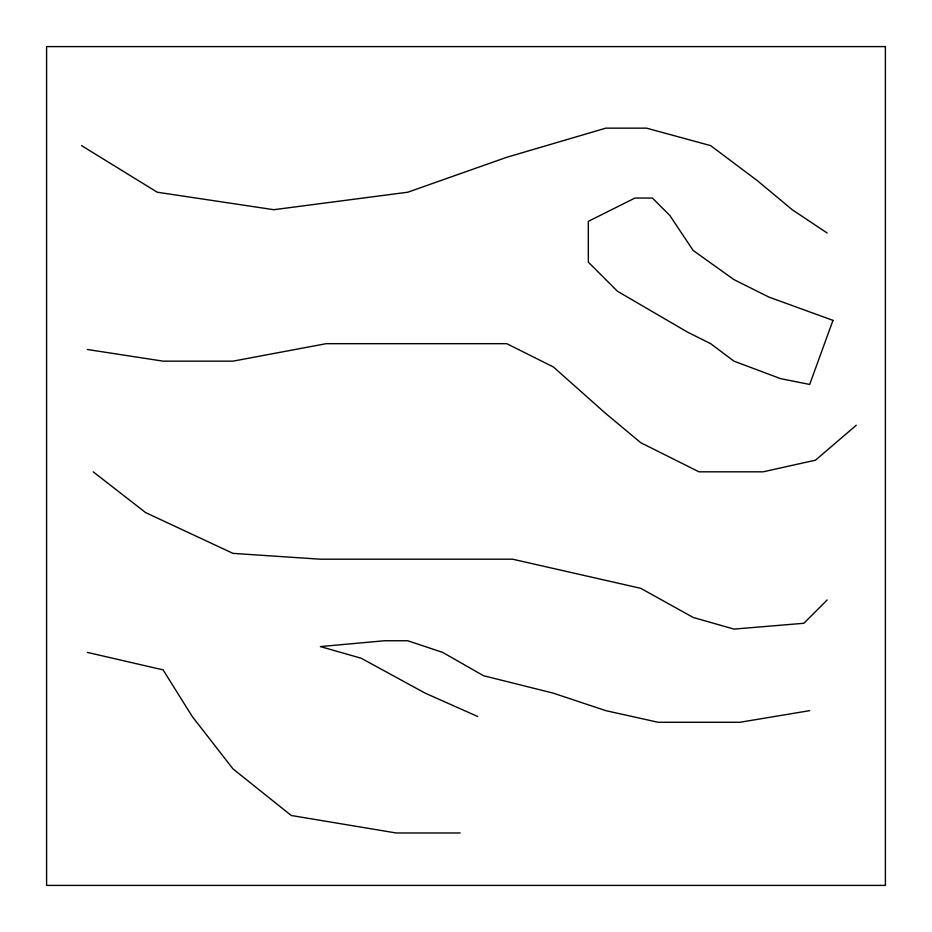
<?xml version="1.0" encoding="UTF-8"?>
<svg xmlns="http://www.w3.org/2000/svg" width="932" height="932" viewBox="0 0 932 932"><rect width="100%" height="100%" fill="white"/><g stroke="black" fill="none" stroke-linecap="round" stroke-linejoin="round"><path stroke-width="1.4" d="M827.15 599.975L803.85 623.275L733.95 629.1L693.175 617.45L640.75 588.325L512.6 559.2L320.375 559.2L233 553.375L145.625 512.6L93.2 471.825M856.275 425.225L815.5 460.175L763.075 471.825L699 471.825L640.75 442.7L605.8 413.575L553.375 366.975L506.775 343.675L326.2 343.675L233 361.15L163.1 361.15L87.375 349.5M809.675 710.65L739.775 722.3L658.225 722.3L605.8 710.65L553.375 693.175L483.475 675.7L442.7 652.4L407.75 640.75L384.45 640.75L320.375 646.575L361.15 658.225L425.225 693.175L477.65 716.475M460.175 832.975L396.1 832.975L291.25 815.5L233 768.9L192.225 716.475L163.1 669.875L87.375 652.4M81.55 145.625L157.275 192.225L273.775 209.7L407.75 192.225L506.775 157.275L605.8 128.15L646.575 128.15L710.65 145.625L757.25 180.575L792.2 209.7L827.15 233M832.975 320.375L809.675 384.45L780.55 378.625L733.95 361.15L710.65 343.675L687.35 332.025L617.45 291.25L588.325 262.125L588.325 221.35L634.925 198.05L652.4 198.05L669.875 215.525L693.175 250.475L733.95 279.6L768.9 297.075L832.975 320.375M885.4 46.6L46.6 46.6L46.6 885.4L885.4 885.4L885.4 46.6"/></g></svg>
